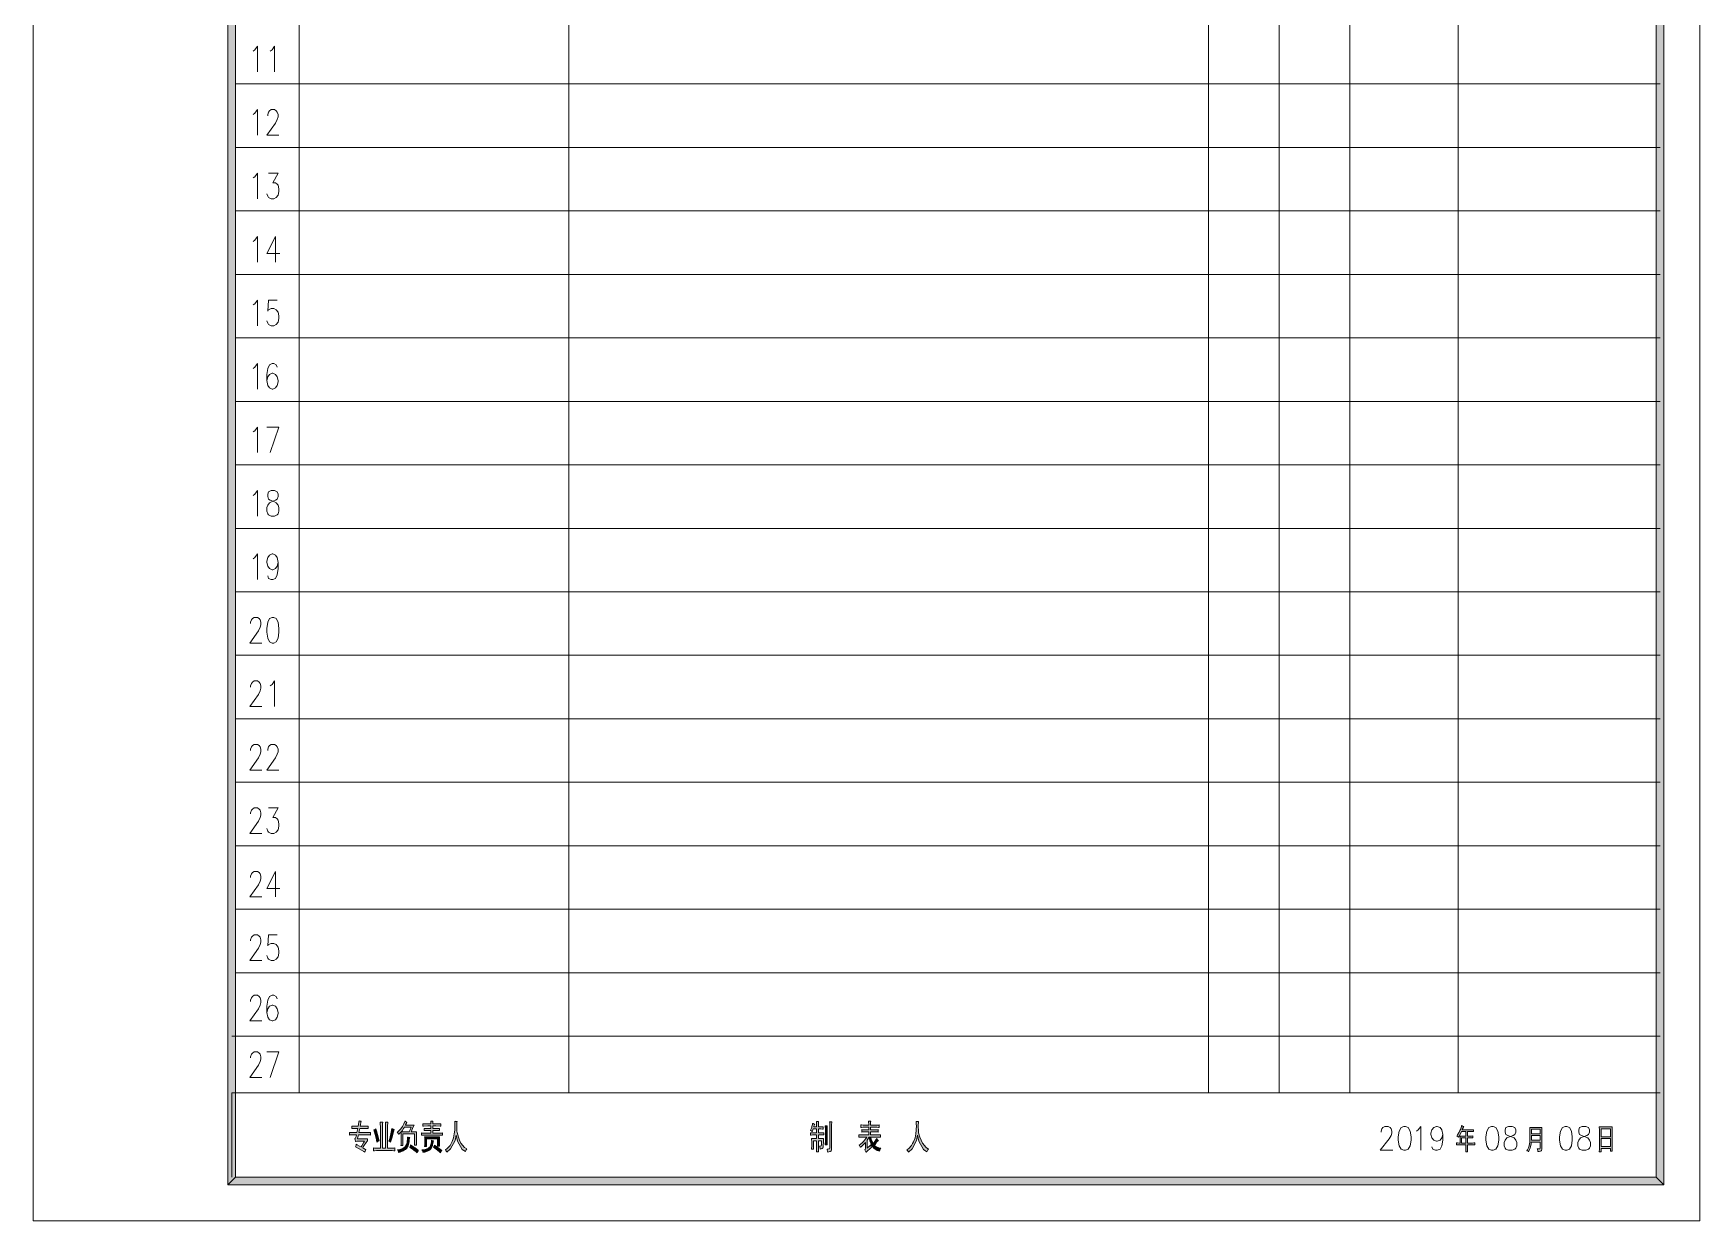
# Model space of a CAD drawing. Header units: millimetres. Extents: x 0 to 207, y 0 to 293.
# Drawn here: x 0 to 206.9, y 0 to 147.4 of the extents above; entities that cross this region are included whole.
import ezdxf

# ---------------------------------------------------------------- set-up
doc = ezdxf.new("R2010")
doc.units = ezdxf.units.MM

msp = doc.modelspace()

# ---------------------------------------------------------------- hatches: boundary and pattern name
h = msp.add_hatch(color=0)
h.dxf.hatch_style = 2
h.paths.add_polyline_path([(24.140583, 288.208861), (25.124833, 287.224611), (25.124833, 5.418667), (24.140583, 4.434417)])
h = msp.add_hatch(color=0)
h.dxf.hatch_style = 2
h.paths.add_polyline_path([(202.483861, 4.434417), (201.499611, 5.418667), (201.499611, 287.224611), (202.483861, 288.208861)])
h = msp.add_hatch(color=0)
h.dxf.hatch_style = 2
h.paths.add_polyline_path([(41.165639, 8.505472), (41.056278, 8.590139), (40.48125, 8.92175), (40.015583, 9.168694), (40.043806, 9.271), (40.086139, 9.426222), (40.096722, 9.486194), (40.206083, 9.426222), (40.502417, 9.271), (40.689389, 9.168694), (40.781111, 9.309806), (40.992778, 9.669639), (41.109194, 9.884833), (40.269583, 9.884833), (40.177861, 9.87425), (40.043806, 9.849556), (40.005, 9.835444), (40.005, 9.884833), (39.955611, 10.040056), (39.90975, 10.149417), (39.969722, 10.19175), (40.072028, 10.438694), (40.121417, 10.646833), (39.666333, 10.646833), (39.556972, 10.646833), (39.359417, 10.639778), (39.271222, 10.632722), (39.271222, 10.964333), (39.359417, 10.95375), (39.556972, 10.946694), (39.666333, 10.946694), (40.188444, 10.946694), (40.294278, 11.444111), (39.853306, 11.444111), (39.758056, 11.444111), (39.602833, 11.437056), (39.539333, 11.426472), (39.539333, 11.743972), (39.602833, 11.736917), (39.758056, 11.726333), (39.853306, 11.726333), (40.340139, 11.726333), (40.382472, 11.927417), (40.435389, 12.259028), (40.445972, 12.389556), (40.555333, 12.364861), (40.682333, 12.340167), (40.699972, 12.340167), (40.67175, 12.216694), (40.60825, 11.909778), (40.572972, 11.726333), (41.200917, 11.726333), (41.282056, 11.726333), (41.479611, 11.736917), (41.596028, 11.743972), (41.596028, 11.426472), (41.514889, 11.437056), (41.317333, 11.444111), (41.200917, 11.444111), (40.527111, 11.444111), (40.421278, 10.946694), (41.458444, 10.946694), (41.543111, 10.946694), (41.747722, 10.95375), (41.864139, 10.964333), (41.864139, 10.632722), (41.775944, 10.639778), (41.578389, 10.646833), (41.469028, 10.646833), (40.364833, 10.646833), (40.3225, 10.491611), (40.266056, 10.258778), (40.248417, 10.181167), (41.514889, 10.181167), (41.514889, 9.898944), (41.472556, 9.884833), (41.331444, 9.719028), (41.229139, 9.567333), (41.126833, 9.419167), (40.961028, 9.154583), (40.897528, 9.038167), (41.049222, 8.9535), (41.24325, 8.854722), (41.282056, 8.837083)])
h = msp.add_hatch(color=0)
h.dxf.hatch_style = 2
h.paths.add_polyline_path([(43.384611, 12.241389), (43.374028, 12.008556), (43.363444, 11.609917), (43.363444, 11.444111), (43.363444, 9.002889), (43.747972, 9.002889), (43.747972, 11.645194), (43.747972, 11.775722), (43.733861, 12.075583), (43.723278, 12.241389), (44.012556, 12.241389), (44.001972, 12.107333), (43.991389, 11.825111), (43.991389, 11.676944), (43.991389, 9.002889), (44.442944, 9.002889), (44.538194, 9.002889), (44.763972, 9.020528), (44.898028, 9.038167), (44.898028, 8.671278), (44.763972, 8.688917), (44.541722, 8.706556), (44.457056, 8.706556), (42.689639, 8.706556), (42.6085, 8.706556), (42.375667, 8.688917), (42.223972, 8.671278), (42.223972, 9.038167), (42.375667, 9.020528), (42.601444, 9.002889), (42.675528, 9.002889), (43.105917, 9.002889), (43.105917, 11.46175), (43.105917, 11.634611), (43.088278, 12.026194), (43.070639, 12.241389)])
h = msp.add_hatch(color=0)
h.dxf.hatch_style = 2
h.paths.add_polyline_path([(42.548528, 11.412361), (42.619083, 11.154833), (42.809583, 10.399889), (42.933056, 9.898944), (42.869556, 9.884833), (42.7355, 9.817806), (42.664944, 9.768417), (42.562639, 10.248194), (42.375667, 10.996083), (42.294528, 11.260667), (42.350972, 11.295944), (42.477972, 11.370028)])
h = msp.add_hatch(color=0)
h.dxf.hatch_style = 2
h.paths.add_polyline_path([(44.792194, 11.313583), (44.718111, 11.027833), (44.506444, 10.241139), (44.372389, 9.733139), (44.315944, 9.782528), (44.192472, 9.860139), (44.128972, 9.884833), (44.252444, 10.209389), (44.439417, 10.989028), (44.502917, 11.444111), (44.566417, 11.412361), (44.711056, 11.345333)])
h = msp.add_hatch(color=0)
h.paths.add_polyline_path([(46.397333, 12.22375), (46.319722, 12.093222), (46.228, 11.916833), (46.210361, 11.878028), (47.279278, 11.878028), (47.141694, 11.553472), (46.961778, 11.130139), (46.919444, 11.027833), (47.582667, 11.027833), (47.575611, 10.914944), (47.572083, 10.505722), (47.572083, 10.216444), (47.572083, 9.923639), (47.575611, 9.510889), (47.582667, 9.387417), (47.33925, 9.387417), (47.33925, 10.76325), (45.896389, 10.76325), (45.896389, 9.3345), (45.652972, 9.3345), (45.660028, 9.468556), (45.663556, 9.891889), (45.663556, 10.181167), (45.663556, 10.473972), (45.660028, 10.879667), (45.652972, 10.996083), (45.571833, 10.914944), (45.444833, 10.773833), (45.395444, 10.713861), (45.346056, 10.798528), (45.240222, 10.929056), (45.187306, 10.978444), (45.264917, 11.027833), (45.441306, 11.190111), (45.543611, 11.303), (45.642389, 11.415889), (45.832889, 11.698111), (45.921083, 11.867444), (46.00575, 12.036778), (46.122167, 12.301361), (46.153917, 12.389556), (46.210361, 12.333111), (46.333833, 12.248444)])
h.paths.add_polyline_path([(46.083361, 11.609917), (45.984583, 11.454694), (45.779972, 11.161889), (45.674139, 11.027833), (46.665444, 11.027833), (46.739528, 11.204222), (46.863, 11.4935), (46.908861, 11.609917)])
h = msp.add_hatch(color=0)
h.dxf.hatch_style = 2
h.paths.add_polyline_path([(46.746583, 10.332861), (46.728944, 10.248194), (46.679556, 9.980083), (46.651333, 9.793111), (46.623111, 9.606139), (46.531389, 9.299222), (46.467889, 9.179278), (46.400861, 9.059333), (46.19625, 8.847667), (46.055139, 8.755944), (45.9105, 8.664222), (45.564778, 8.512528), (45.363694, 8.456083), (45.346056, 8.537222), (45.279028, 8.706556), (45.233167, 8.787694), (45.374278, 8.805333), (45.645917, 8.879417), (45.779972, 8.935861), (45.914028, 8.995833), (46.122167, 9.144), (46.199778, 9.235722), (46.273861, 9.327444), (46.379694, 9.55675), (46.407917, 9.694333), (46.436139, 9.828389), (46.467889, 10.174111), (46.467889, 10.38225), (46.541972, 10.364611), (46.679556, 10.339917)])
h = msp.add_hatch(color=0)
h.dxf.hatch_style = 2
h.paths.add_polyline_path([(49.614667, 12.340167), (49.611139, 12.241389), (49.604083, 12.075583), (49.604083, 12.008556), (50.009778, 12.008556), (50.510722, 12.019139), (50.602444, 12.026194), (50.602444, 11.743972), (50.500139, 11.751028), (49.999194, 11.761611), (49.604083, 11.761611), (49.604083, 11.444111), (49.946278, 11.444111), (50.366083, 11.454694), (50.440167, 11.46175), (50.440167, 11.179528), (50.366083, 11.186583), (49.946278, 11.197167), (49.604083, 11.197167), (49.604083, 10.879667), (50.108556, 10.879667), (50.718861, 10.886722), (50.824694, 10.897306), (50.824694, 10.615083), (50.718861, 10.622139), (50.510722, 10.632722), (50.404889, 10.632722), (48.581028, 10.632722), (48.464611, 10.632722), (48.274111, 10.622139), (48.1965, 10.615083), (48.1965, 10.897306), (48.281167, 10.886722), (48.866778, 10.879667), (49.37125, 10.879667), (49.37125, 11.197167), (49.039639, 11.197167), (48.626889, 11.186583), (48.54575, 11.179528), (48.54575, 11.46175), (48.626889, 11.454694), (49.039639, 11.444111), (49.37125, 11.444111), (49.37125, 11.761611), (48.972611, 11.761611), (48.464611, 11.751028), (48.362306, 11.743972), (48.362306, 12.026194), (48.443444, 12.019139), (48.947917, 12.008556), (49.37125, 12.008556), (49.37125, 12.075583), (49.367722, 12.241389), (49.360667, 12.340167)])
h = msp.add_hatch(color=0)
h.dxf.hatch_style = 2
h.paths.add_polyline_path([(50.440167, 10.431639), (50.436639, 10.332861), (50.429583, 10.075333), (50.429583, 9.916583), (50.429583, 9.757833), (50.436639, 9.436806), (50.440167, 9.271), (50.207333, 9.271), (50.207333, 10.167056), (48.813861, 10.167056), (48.813861, 9.203972), (48.591611, 9.203972), (48.598667, 9.426222), (48.605722, 9.775472), (48.605722, 9.898944), (48.605722, 10.033), (48.598667, 10.297583), (48.591611, 10.431639)])
h = msp.add_hatch(color=0)
h.dxf.hatch_style = 2
h.paths.add_polyline_path([(51.163361, 8.805333), (51.389139, 8.960556), (51.741917, 9.352139), (51.872444, 9.584972), (51.999444, 9.817806), (52.175833, 10.294056), (52.225222, 10.541), (52.274611, 10.784417), (52.331056, 11.2395), (52.334583, 11.454694), (52.341639, 11.666361), (52.334583, 12.107333), (52.324, 12.340167), (52.3875, 12.333111), (52.532139, 12.315472), (52.613278, 12.308417), (52.595639, 12.174361), (52.581528, 11.902722), (52.581528, 11.761611), (52.581528, 11.6205), (52.592111, 11.295944), (52.602694, 11.1125), (52.613278, 10.929056), (52.779083, 10.378722), (52.934306, 10.008306), (53.089528, 9.637889), (53.537556, 9.087556), (53.833889, 8.904111), (53.766861, 8.805333), (53.671611, 8.639528), (53.650444, 8.5725), (53.241222, 8.854722), (52.662667, 9.87425), (52.486278, 10.615083), (52.369861, 9.958917), (51.805417, 8.911167), (51.360917, 8.523111), (51.325639, 8.590139), (51.226861, 8.73125)])
h = msp.add_hatch(color=0)
h.dxf.hatch_style = 2
h.paths.add_polyline_path([(97.024472, 11.966222), (96.989194, 11.885083), (96.93275, 11.726333), (96.908056, 11.65225), (97.246722, 11.65225), (97.246722, 11.860389), (97.239667, 12.184944), (97.236139, 12.301361), (97.500722, 12.301361), (97.497194, 12.192), (97.490139, 11.867444), (97.490139, 11.65225), (97.663, 11.65225), (97.779417, 11.65225), (97.991083, 11.659306), (98.082806, 11.669889), (98.082806, 11.370028), (98.001667, 11.377083), (97.797056, 11.387667), (97.677111, 11.387667), (97.490139, 11.387667), (97.490139, 10.904361), (97.779417, 10.904361), (97.867611, 10.904361), (98.054583, 10.914944), (98.153361, 10.922), (98.153361, 10.639778), (97.490139, 10.639778), (97.490139, 10.19175), (98.118083, 10.19175), (98.111028, 10.092972), (98.103972, 9.817806), (98.100444, 9.641417), (98.096917, 9.468556), (98.093389, 9.232194), (98.089861, 9.168694), (98.086333, 9.108722), (98.036944, 9.017), (97.991083, 8.988778), (97.941694, 8.957028), (97.811167, 8.904111), (97.722972, 8.879417), (97.712389, 8.971139), (97.670056, 9.161639), (97.641833, 9.260417), (97.715917, 9.260417), (97.811167, 9.274528), (97.828806, 9.285111), (97.842917, 9.299222), (97.860556, 9.426222), (97.860556, 9.542639), (97.860556, 9.923639), (97.490139, 9.923639), (97.490139, 9.013472), (97.490139, 8.872361), (97.497194, 8.628944), (97.500722, 8.530167), (97.236139, 8.530167), (97.239667, 8.688917), (97.246722, 8.928806), (97.246722, 9.013472), (97.246722, 9.923639), (96.886889, 9.923639), (96.886889, 8.879417), (96.639944, 8.879417), (96.647, 8.988778), (96.654056, 9.211028), (96.654056, 9.327444), (96.654056, 9.694333), (96.654056, 9.849556), (96.647, 10.100028), (96.639944, 10.19175), (97.246722, 10.19175), (97.246722, 10.639778), (96.872778, 10.639778), (96.770472, 10.639778), (96.590556, 10.632722), (96.512944, 10.622139), (96.512944, 10.922), (96.590556, 10.914944), (96.770472, 10.904361), (96.872778, 10.904361), (97.246722, 10.904361), (97.246722, 11.387667), (96.841028, 11.387667), (96.809278, 11.285361), (96.752833, 11.119556), (96.724611, 11.056056), (96.671694, 11.105444), (96.565861, 11.186583), (96.512944, 11.221861), (96.555278, 11.303), (96.625833, 11.4935), (96.654056, 11.602861), (96.682278, 11.708694), (96.735194, 11.952111), (96.756361, 12.082639), (96.816333, 12.050889), (96.950389, 11.990917)])
h = msp.add_hatch(color=0)
h.dxf.hatch_style = 2
h.paths.add_polyline_path([(98.58375, 11.768667), (98.576694, 11.65225), (98.569639, 11.444111), (98.569639, 11.352389), (98.569639, 9.976556), (98.569639, 9.860139), (98.576694, 9.577917), (98.58375, 9.412111), (98.326222, 9.412111), (98.340333, 9.553222), (98.350917, 9.835444), (98.350917, 9.976556), (98.350917, 11.352389), (98.350917, 11.437056), (98.340333, 11.645194), (98.326222, 11.768667)])
h = msp.add_hatch(color=0)
h.dxf.hatch_style = 2
h.paths.add_polyline_path([(99.141139, 12.266083), (99.134083, 12.184944), (99.130556, 11.941528), (99.130556, 11.786306), (99.130556, 8.911167), (99.130556, 8.79475), (99.067056, 8.650111), (99.007083, 8.621889), (98.947111, 8.593667), (98.767194, 8.537222), (98.650778, 8.512528), (98.636667, 8.621889), (98.587278, 8.812389), (98.559056, 8.897056), (98.657833, 8.897056), (98.791889, 8.904111), (98.827167, 8.911167), (98.862444, 8.92175), (98.897722, 9.027583), (98.897722, 9.129889), (98.897722, 11.786306), (98.897722, 11.927417), (98.890667, 12.167306), (98.883611, 12.266083)])
h = msp.add_hatch(color=0)
h.dxf.hatch_style = 2
h.paths.add_polyline_path([(103.730778, 11.867444), (103.730778, 11.976806), (103.72725, 12.216694), (103.720194, 12.35075), (103.988306, 12.35075), (103.974194, 12.248444), (103.963611, 12.008556), (103.963611, 11.867444), (104.672694, 11.867444), (104.753833, 11.867444), (104.930222, 11.878028), (105.021944, 11.885083), (105.021944, 11.567583), (104.930222, 11.585222), (104.760889, 11.602861), (104.683278, 11.602861), (103.963611, 11.602861), (103.963611, 11.285361), (104.535111, 11.285361), (104.626833, 11.285361), (104.80675, 11.295944), (104.894944, 11.303), (104.894944, 11.003139), (104.813806, 11.013722), (104.633889, 11.020778), (104.535111, 11.020778), (103.963611, 11.020778), (103.963611, 10.657417), (104.789111, 10.657417), (104.894944, 10.657417), (105.0925, 10.664472), (105.184222, 10.671528), (105.184222, 10.357556), (105.096028, 10.375194), (104.905528, 10.389306), (104.799694, 10.389306), (103.79075, 10.389306), (103.748417, 10.315222), (103.621417, 10.107083), (103.533222, 9.976556), (103.533222, 9.013472), (103.639056, 9.094611), (103.871889, 9.30275), (103.998889, 9.426222), (104.009472, 9.327444), (104.051806, 9.154583), (104.080028, 9.076972), (103.970667, 9.002889), (103.769583, 8.847667), (103.677861, 8.763), (103.589667, 8.678333), (103.452083, 8.537222), (103.406222, 8.480778), (103.360361, 8.565444), (103.279222, 8.713611), (103.243944, 8.780639), (103.28275, 8.819444), (103.318028, 9.013472), (103.3145, 9.161639), (103.3145, 9.694333), (103.243944, 9.609667), (103.099306, 9.457972), (103.021694, 9.387417), (102.947611, 9.316861), (102.788861, 9.179278), (102.707722, 9.11225), (102.672444, 9.186333), (102.587778, 9.327444), (102.534861, 9.394472), (102.672444, 9.475611), (102.951139, 9.701389), (103.085194, 9.8425), (103.222778, 9.983611), (103.430917, 10.258778), (103.497944, 10.389306), (102.954667, 10.389306), (102.841778, 10.389306), (102.626583, 10.375194), (102.524278, 10.357556), (102.524278, 10.671528), (102.591306, 10.664472), (102.824139, 10.657417), (102.986417, 10.657417), (103.730778, 10.657417), (103.730778, 11.020778), (103.208667, 11.020778), (103.109889, 11.020778), (102.947611, 11.013722), (102.884111, 11.003139), (102.884111, 11.303), (102.975833, 11.295944), (103.138111, 11.285361), (103.208667, 11.285361), (103.730778, 11.285361), (103.730778, 11.602861), (103.152222, 11.602861), (103.039333, 11.602861), (102.83825, 11.585222), (102.743, 11.567583), (102.743, 11.902722), (102.831194, 11.885083), (103.064028, 11.867444), (103.208667, 11.867444)])
h = msp.add_hatch(color=0)
h.dxf.hatch_style = 2
h.paths.add_polyline_path([(108.475639, 8.79475), (108.701417, 8.9535), (109.054194, 9.345083), (109.181194, 9.577917), (109.311722, 9.81075), (109.488111, 10.287), (109.5375, 10.530417), (109.586889, 10.777361), (109.643333, 11.232444), (109.646861, 11.444111), (109.653917, 11.655778), (109.646861, 12.100278), (109.636278, 12.333111), (109.699778, 12.326056), (109.844417, 12.308417), (109.925556, 12.301361), (109.907917, 12.167306), (109.890278, 11.892139), (109.890278, 11.751028), (109.890278, 11.609917), (109.904389, 11.285361), (109.914972, 11.105444), (109.925556, 10.922), (110.091361, 10.368139), (110.246583, 10.00125), (110.401806, 9.630833), (110.849833, 9.076972), (111.146167, 8.897056), (111.079139, 8.79475), (110.983889, 8.628944), (110.962722, 8.565444), (110.5535, 8.847667), (109.974944, 9.867194), (109.798556, 10.6045), (109.682139, 9.951861), (109.117694, 8.904111), (108.673194, 8.512528), (108.637917, 8.579556), (108.539139, 8.720667)])
h = msp.add_hatch(color=0)
h.paths.add_polyline_path([(176.75225, 10.502194), (176.861611, 10.646833), (177.059167, 10.999611), (177.150889, 11.20775), (177.242611, 11.415889), (177.344917, 11.712222), (177.3555, 11.803944), (177.426056, 11.761611), (177.563639, 11.698111), (177.627139, 11.676944), (177.581278, 11.616972), (177.486028, 11.415889), (177.433111, 11.278306), (178.410306, 11.278306), (178.516139, 11.278306), (178.734861, 11.285361), (178.84775, 11.292417), (178.84775, 11.056056), (178.745444, 11.063111), (178.526722, 11.070167), (178.410306, 11.070167), (178.089278, 11.070167), (178.089278, 10.502194), (178.27625, 10.502194), (178.597278, 10.50925), (178.738389, 10.516306), (178.738389, 10.279944), (178.59375, 10.287), (178.269194, 10.294056), (178.089278, 10.294056), (178.089278, 9.644944), (178.583167, 9.644944), (178.692528, 9.644944), (178.890083, 9.652), (178.981806, 9.659056), (178.981806, 9.422694), (178.893611, 9.42975), (178.696056, 9.436806), (178.583167, 9.436806), (178.089278, 9.436806), (178.089278, 9.119306), (178.089278, 8.960556), (178.096333, 8.66775), (178.099861, 8.537222), (177.888194, 8.537222), (177.891722, 8.66775), (177.89525, 8.946444), (177.89525, 9.091083), (177.89525, 9.436806), (177.239083, 9.436806), (177.1015, 9.436806), (176.8475, 9.42975), (176.724028, 9.422694), (176.724028, 9.659056), (176.840444, 9.652), (177.06975, 9.644944), (177.179111, 9.644944), (177.179111, 9.913056), (177.175583, 10.343444), (177.172056, 10.502194), (177.89525, 10.502194), (177.89525, 11.070167), (177.344917, 11.070167), (177.242611, 10.847917), (177.059167, 10.488083), (176.978028, 10.3505), (176.925111, 10.414), (176.812222, 10.488083)])
h.paths.add_polyline_path([(177.89525, 9.644944), (177.89525, 10.294056), (177.362556, 10.294056), (177.362556, 9.644944)])
h = msp.add_hatch(color=0)
h.paths.add_polyline_path([(187.332056, 11.553472), (187.321472, 11.387667), (187.310889, 11.091333), (187.310889, 10.960806), (187.310889, 8.995833), (187.310889, 8.861778), (187.2615, 8.703028), (187.215639, 8.674806), (187.16625, 8.646583), (186.97575, 8.607778), (186.838167, 8.593667), (186.827583, 8.674806), (186.78525, 8.833556), (186.749972, 8.911167), (186.855806, 8.904111), (187.003972, 8.904111), (187.046306, 8.911167), (187.085111, 8.918222), (187.127444, 9.013472), (187.127444, 9.105194), (187.127444, 9.768417), (186.012667, 9.768417), (185.987972, 9.539111), (185.910361, 9.161639), (185.857444, 9.006417), (185.804528, 8.854722), (185.698694, 8.636), (185.645778, 8.565444), (185.606972, 8.614833), (185.508194, 8.681861), (185.45175, 8.703028), (185.529361, 8.801806), (185.652833, 9.031111), (185.698694, 9.168694), (185.744556, 9.30275), (185.804528, 9.567333), (185.815111, 9.701389), (185.825694, 9.831917), (185.839806, 10.121194), (185.839806, 10.279944), (185.839806, 10.89025), (185.839806, 11.041944), (185.83275, 11.373556), (185.829222, 11.553472)])
h.paths.add_polyline_path([(187.127444, 10.766778), (187.127444, 11.345333), (186.02325, 11.345333), (186.02325, 10.766778)])
h.paths.add_polyline_path([(187.127444, 9.990667), (187.127444, 10.558639), (186.02325, 10.558639), (186.02325, 9.990667)])
h = msp.add_hatch(color=0)
h.paths.add_polyline_path([(196.05625, 11.65225), (196.052722, 11.313583), (196.049194, 10.558639), (196.049194, 10.142361), (196.049194, 9.726083), (196.052722, 8.974667), (196.05625, 8.636), (195.834, 8.636), (195.834, 8.981722), (194.673361, 8.981722), (194.673361, 8.565444), (194.458167, 8.565444), (194.465222, 8.882944), (194.46875, 9.630833), (194.46875, 10.061222), (194.46875, 10.488083), (194.465222, 11.285361), (194.458167, 11.65225)])
h.paths.add_polyline_path([(195.834, 9.214556), (195.834, 10.198806), (194.673361, 10.198806), (194.673361, 9.214556)])
h.paths.add_polyline_path([(195.834, 10.431639), (195.834, 11.401778), (194.673361, 11.401778), (194.673361, 10.431639)])
h = msp.add_hatch(color=0)
h.dxf.hatch_style = 2
h.paths.add_polyline_path([(46.848889, 9.401528), (46.961778, 9.327444), (47.187556, 9.179278), (47.303972, 9.105194), (47.420389, 9.027583), (47.670861, 8.854722), (47.801389, 8.755944), (47.769639, 8.688917), (47.702611, 8.530167), (47.674389, 8.438444), (47.547389, 8.537222), (47.3075, 8.720667), (47.191083, 8.805333), (47.078194, 8.886472), (46.855944, 9.038167), (46.746583, 9.105194), (46.792444, 9.203972), (46.845361, 9.352139)])
h = msp.add_hatch(color=0)
h.dxf.hatch_style = 2
h.paths.add_polyline_path([(48.245889, 8.805333), (48.408167, 8.812389), (48.67275, 8.851194), (48.775056, 8.879417), (48.873833, 8.907639), (49.057278, 9.006417), (49.138417, 9.076972), (49.219556, 9.147528), (49.332444, 9.3345), (49.360667, 9.450917), (49.388889, 9.567333), (49.424167, 9.835444), (49.431222, 9.983611), (49.470028, 9.965972), (49.5935, 9.923639), (49.674639, 9.898944), (49.649944, 9.800167), (49.604083, 9.577917), (49.582917, 9.450917), (49.558222, 9.327444), (49.487667, 9.119306), (49.441806, 9.038167), (49.395944, 8.9535), (49.219556, 8.791222), (49.092556, 8.713611), (48.965556, 8.636), (48.605722, 8.523111), (48.372889, 8.487833), (48.348194, 8.579556), (48.284694, 8.738306)])
h = msp.add_hatch(color=0)
h.dxf.hatch_style = 2
h.paths.add_polyline_path([(49.812222, 9.369778), (49.935694, 9.278056), (50.38725, 8.9535), (50.718861, 8.720667), (50.680056, 8.653639), (50.602444, 8.512528), (50.570694, 8.438444), (50.447222, 8.547806), (50.00625, 8.886472), (49.685222, 9.119306), (49.713444, 9.168694), (49.780472, 9.295694)])
h = msp.add_hatch(color=0)
h.dxf.hatch_style = 2
h.paths.add_polyline_path([(104.009472, 10.308167), (104.051806, 10.131778), (104.189389, 9.775472), (104.288167, 9.592028), (104.404583, 9.726083), (104.61625, 10.040056), (104.707972, 10.2235), (104.760889, 10.149417), (104.880833, 10.008306), (104.951389, 9.941278), (104.898472, 9.916583), (104.782056, 9.814278), (104.718556, 9.733139), (104.655056, 9.655528), (104.517472, 9.475611), (104.439861, 9.376833), (104.499833, 9.295694), (104.672694, 9.165167), (104.789111, 9.119306), (104.905528, 9.073444), (105.120722, 9.020528), (105.2195, 9.013472), (105.166583, 8.92175), (105.103083, 8.720667), (105.0925, 8.614833), (104.796167, 8.713611), (104.36225, 9.020528), (104.224667, 9.228667), (104.090611, 9.436806), (103.889528, 9.916583), (103.826028, 10.19175)])
h = msp.add_hatch(color=0)
h.dxf.hatch_style = 2
h.paths.add_polyline_path([(24.140583, 4.434417), (25.124833, 5.418667), (201.499611, 5.418667), (202.483861, 4.434417)])

# ---------------------------------------------------------------- linework, layer by layer
at = {"color": 0, "lineweight": 0}
for points in [[(0, 0), (206.918278, 0), (206.918278, 292.643278), (0, 292.643278)], [(24.140583, 288.208861), (25.124833, 287.224611), (25.124833, 5.418667), (24.140583, 4.434417)], [(202.483861, 4.434417), (201.499611, 5.418667), (201.499611, 287.224611), (202.483861, 288.208861)], [(29.534556, 90.674472), (29.217056, 90.522778), (29.111222, 90.219389), (29.111222, 89.916), (29.217056, 89.612611), (29.428722, 89.460917), (29.852056, 89.309222), (30.169556, 89.157528), (30.38475, 88.854139), (30.490583, 88.55075), (30.490583, 88.095667), (30.38475, 87.792278), (30.278917, 87.640583), (29.957889, 87.488889), (29.534556, 87.488889), (29.217056, 87.640583), (29.111222, 87.792278), (29.005389, 88.095667), (29.005389, 88.55075), (29.111222, 88.854139), (29.322889, 89.157528), (29.640389, 89.309222), (30.063722, 89.460917), (30.278917, 89.612611), (30.38475, 89.916), (30.38475, 90.219389), (30.278917, 90.522778), (29.957889, 90.674472)], [(29.640389, 74.908833), (29.322889, 74.757139), (29.111222, 74.302056), (29.005389, 73.543583), (29.005389, 73.0885), (29.111222, 72.330028), (29.322889, 71.874944), (29.640389, 71.72325), (29.852056, 71.72325), (30.169556, 71.874944), (30.38475, 72.330028), (30.490583, 73.0885), (30.490583, 73.543583), (30.38475, 74.302056), (30.169556, 74.757139), (29.852056, 74.908833)], [(41.165639, 8.505472), (41.056278, 8.590139), (40.48125, 8.92175), (40.015583, 9.168694), (40.043806, 9.271), (40.086139, 9.426222), (40.096722, 9.486194), (40.206083, 9.426222), (40.502417, 9.271), (40.689389, 9.168694), (40.781111, 9.309806), (40.992778, 9.669639), (41.109194, 9.884833), (40.269583, 9.884833), (40.177861, 9.87425), (40.043806, 9.849556), (40.005, 9.835444), (40.005, 9.884833), (39.955611, 10.040056), (39.90975, 10.149417), (39.969722, 10.19175), (40.072028, 10.438694), (40.121417, 10.646833), (39.666333, 10.646833), (39.556972, 10.646833), (39.359417, 10.639778), (39.271222, 10.632722), (39.271222, 10.964333), (39.359417, 10.95375), (39.556972, 10.946694), (39.666333, 10.946694), (40.188444, 10.946694), (40.294278, 11.444111), (39.853306, 11.444111), (39.758056, 11.444111), (39.602833, 11.437056), (39.539333, 11.426472), (39.539333, 11.743972), (39.602833, 11.736917), (39.758056, 11.726333), (39.853306, 11.726333), (40.340139, 11.726333), (40.382472, 11.927417), (40.435389, 12.259028), (40.445972, 12.389556), (40.555333, 12.364861), (40.682333, 12.340167), (40.699972, 12.340167), (40.67175, 12.216694), (40.60825, 11.909778), (40.572972, 11.726333), (41.200917, 11.726333), (41.282056, 11.726333), (41.479611, 11.736917), (41.596028, 11.743972), (41.596028, 11.426472), (41.514889, 11.437056), (41.317333, 11.444111), (41.200917, 11.444111), (40.527111, 11.444111), (40.421278, 10.946694), (41.458444, 10.946694), (41.543111, 10.946694), (41.747722, 10.95375), (41.864139, 10.964333), (41.864139, 10.632722), (41.775944, 10.639778), (41.578389, 10.646833), (41.469028, 10.646833), (40.364833, 10.646833), (40.3225, 10.491611), (40.266056, 10.258778), (40.248417, 10.181167), (41.514889, 10.181167), (41.514889, 9.898944), (41.472556, 9.884833), (41.331444, 9.719028), (41.229139, 9.567333), (41.126833, 9.419167), (40.961028, 9.154583), (40.897528, 9.038167), (41.049222, 8.9535), (41.24325, 8.854722), (41.282056, 8.837083)], [(43.384611, 12.241389), (43.374028, 12.008556), (43.363444, 11.609917), (43.363444, 11.444111), (43.363444, 9.002889), (43.747972, 9.002889), (43.747972, 11.645194), (43.747972, 11.775722), (43.733861, 12.075583), (43.723278, 12.241389), (44.012556, 12.241389), (44.001972, 12.107333), (43.991389, 11.825111), (43.991389, 11.676944), (43.991389, 9.002889), (44.442944, 9.002889), (44.538194, 9.002889), (44.763972, 9.020528), (44.898028, 9.038167), (44.898028, 8.671278), (44.763972, 8.688917), (44.541722, 8.706556), (44.457056, 8.706556), (42.689639, 8.706556), (42.6085, 8.706556), (42.375667, 8.688917), (42.223972, 8.671278), (42.223972, 9.038167), (42.375667, 9.020528), (42.601444, 9.002889), (42.675528, 9.002889), (43.105917, 9.002889), (43.105917, 11.46175), (43.105917, 11.634611), (43.088278, 12.026194), (43.070639, 12.241389)], [(42.548528, 11.412361), (42.619083, 11.154833), (42.809583, 10.399889), (42.933056, 9.898944), (42.869556, 9.884833), (42.7355, 9.817806), (42.664944, 9.768417), (42.562639, 10.248194), (42.375667, 10.996083), (42.294528, 11.260667), (42.350972, 11.295944), (42.477972, 11.370028)], [(44.792194, 11.313583), (44.718111, 11.027833), (44.506444, 10.241139), (44.372389, 9.733139), (44.315944, 9.782528), (44.192472, 9.860139), (44.128972, 9.884833), (44.252444, 10.209389), (44.439417, 10.989028), (44.502917, 11.444111), (44.566417, 11.412361), (44.711056, 11.345333)], [(46.397333, 12.22375), (46.319722, 12.093222), (46.228, 11.916833), (46.210361, 11.878028), (47.279278, 11.878028), (47.141694, 11.553472), (46.961778, 11.130139), (46.919444, 11.027833), (47.582667, 11.027833), (47.575611, 10.914944), (47.572083, 10.505722), (47.572083, 10.216444), (47.572083, 9.923639), (47.575611, 9.510889), (47.582667, 9.387417), (47.33925, 9.387417), (47.33925, 10.76325), (45.896389, 10.76325), (45.896389, 9.3345), (45.652972, 9.3345), (45.660028, 9.468556), (45.663556, 9.891889), (45.663556, 10.181167), (45.663556, 10.473972), (45.660028, 10.879667), (45.652972, 10.996083), (45.571833, 10.914944), (45.444833, 10.773833), (45.395444, 10.713861), (45.346056, 10.798528), (45.240222, 10.929056), (45.187306, 10.978444), (45.264917, 11.027833), (45.441306, 11.190111), (45.543611, 11.303), (45.642389, 11.415889), (45.832889, 11.698111), (45.921083, 11.867444), (46.00575, 12.036778), (46.122167, 12.301361), (46.153917, 12.389556), (46.210361, 12.333111), (46.333833, 12.248444)], [(46.746583, 10.332861), (46.728944, 10.248194), (46.679556, 9.980083), (46.651333, 9.793111), (46.623111, 9.606139), (46.531389, 9.299222), (46.467889, 9.179278), (46.400861, 9.059333), (46.19625, 8.847667), (46.055139, 8.755944), (45.9105, 8.664222), (45.564778, 8.512528), (45.363694, 8.456083), (45.346056, 8.537222), (45.279028, 8.706556), (45.233167, 8.787694), (45.374278, 8.805333), (45.645917, 8.879417), (45.779972, 8.935861), (45.914028, 8.995833), (46.122167, 9.144), (46.199778, 9.235722), (46.273861, 9.327444), (46.379694, 9.55675), (46.407917, 9.694333), (46.436139, 9.828389), (46.467889, 10.174111), (46.467889, 10.38225), (46.541972, 10.364611), (46.679556, 10.339917)], [(46.083361, 11.609917), (45.984583, 11.454694), (45.779972, 11.161889), (45.674139, 11.027833), (46.665444, 11.027833), (46.739528, 11.204222), (46.863, 11.4935), (46.908861, 11.609917)], [(49.614667, 12.340167), (49.611139, 12.241389), (49.604083, 12.075583), (49.604083, 12.008556), (50.009778, 12.008556), (50.510722, 12.019139), (50.602444, 12.026194), (50.602444, 11.743972), (50.500139, 11.751028), (49.999194, 11.761611), (49.604083, 11.761611), (49.604083, 11.444111), (49.946278, 11.444111), (50.366083, 11.454694), (50.440167, 11.46175), (50.440167, 11.179528), (50.366083, 11.186583), (49.946278, 11.197167), (49.604083, 11.197167), (49.604083, 10.879667), (50.108556, 10.879667), (50.718861, 10.886722), (50.824694, 10.897306), (50.824694, 10.615083), (50.718861, 10.622139), (50.510722, 10.632722), (50.404889, 10.632722), (48.581028, 10.632722), (48.464611, 10.632722), (48.274111, 10.622139), (48.1965, 10.615083), (48.1965, 10.897306), (48.281167, 10.886722), (48.866778, 10.879667), (49.37125, 10.879667), (49.37125, 11.197167), (49.039639, 11.197167), (48.626889, 11.186583), (48.54575, 11.179528), (48.54575, 11.46175), (48.626889, 11.454694), (49.039639, 11.444111), (49.37125, 11.444111), (49.37125, 11.761611), (48.972611, 11.761611), (48.464611, 11.751028), (48.362306, 11.743972), (48.362306, 12.026194), (48.443444, 12.019139), (48.947917, 12.008556), (49.37125, 12.008556), (49.37125, 12.075583), (49.367722, 12.241389), (49.360667, 12.340167)], [(50.440167, 10.431639), (50.436639, 10.332861), (50.429583, 10.075333), (50.429583, 9.916583), (50.429583, 9.757833), (50.436639, 9.436806), (50.440167, 9.271), (50.207333, 9.271), (50.207333, 10.167056), (48.813861, 10.167056), (48.813861, 9.203972), (48.591611, 9.203972), (48.598667, 9.426222), (48.605722, 9.775472), (48.605722, 9.898944), (48.605722, 10.033), (48.598667, 10.297583), (48.591611, 10.431639)], [(51.163361, 8.805333), (51.389139, 8.960556), (51.741917, 9.352139), (51.872444, 9.584972), (51.999444, 9.817806), (52.175833, 10.294056), (52.225222, 10.541), (52.274611, 10.784417), (52.331056, 11.2395), (52.334583, 11.454694), (52.341639, 11.666361), (52.334583, 12.107333), (52.324, 12.340167), (52.3875, 12.333111), (52.532139, 12.315472), (52.613278, 12.308417), (52.595639, 12.174361), (52.581528, 11.902722), (52.581528, 11.761611), (52.581528, 11.6205), (52.592111, 11.295944), (52.602694, 11.1125), (52.613278, 10.929056), (52.779083, 10.378722), (52.934306, 10.008306), (53.089528, 9.637889), (53.537556, 9.087556), (53.833889, 8.904111), (53.766861, 8.805333), (53.671611, 8.639528), (53.650444, 8.5725), (53.241222, 8.854722), (52.662667, 9.87425), (52.486278, 10.615083), (52.369861, 9.958917), (51.805417, 8.911167), (51.360917, 8.523111), (51.325639, 8.590139), (51.226861, 8.73125)], [(97.024472, 11.966222), (96.989194, 11.885083), (96.93275, 11.726333), (96.908056, 11.65225), (97.246722, 11.65225), (97.246722, 11.860389), (97.239667, 12.184944), (97.236139, 12.301361), (97.500722, 12.301361), (97.497194, 12.192), (97.490139, 11.867444), (97.490139, 11.65225), (97.663, 11.65225), (97.779417, 11.65225), (97.991083, 11.659306), (98.082806, 11.669889), (98.082806, 11.370028), (98.001667, 11.377083), (97.797056, 11.387667), (97.677111, 11.387667), (97.490139, 11.387667), (97.490139, 10.904361), (97.779417, 10.904361), (97.867611, 10.904361), (98.054583, 10.914944), (98.153361, 10.922), (98.153361, 10.639778), (97.490139, 10.639778), (97.490139, 10.19175), (98.118083, 10.19175), (98.111028, 10.092972), (98.103972, 9.817806), (98.100444, 9.641417), (98.096917, 9.468556), (98.093389, 9.232194), (98.089861, 9.168694), (98.086333, 9.108722), (98.036944, 9.017), (97.991083, 8.988778), (97.941694, 8.957028), (97.811167, 8.904111), (97.722972, 8.879417), (97.712389, 8.971139), (97.670056, 9.161639), (97.641833, 9.260417), (97.715917, 9.260417), (97.811167, 9.274528), (97.828806, 9.285111), (97.842917, 9.299222), (97.860556, 9.426222), (97.860556, 9.542639), (97.860556, 9.923639), (97.490139, 9.923639), (97.490139, 9.013472), (97.490139, 8.872361), (97.497194, 8.628944), (97.500722, 8.530167), (97.236139, 8.530167), (97.239667, 8.688917), (97.246722, 8.928806), (97.246722, 9.013472), (97.246722, 9.923639), (96.886889, 9.923639), (96.886889, 8.879417), (96.639944, 8.879417), (96.647, 8.988778), (96.654056, 9.211028), (96.654056, 9.327444), (96.654056, 9.694333), (96.654056, 9.849556), (96.647, 10.100028), (96.639944, 10.19175), (97.246722, 10.19175), (97.246722, 10.639778), (96.872778, 10.639778), (96.770472, 10.639778), (96.590556, 10.632722), (96.512944, 10.622139), (96.512944, 10.922), (96.590556, 10.914944), (96.770472, 10.904361), (96.872778, 10.904361), (97.246722, 10.904361), (97.246722, 11.387667), (96.841028, 11.387667), (96.809278, 11.285361), (96.752833, 11.119556), (96.724611, 11.056056), (96.671694, 11.105444), (96.565861, 11.186583), (96.512944, 11.221861), (96.555278, 11.303), (96.625833, 11.4935), (96.654056, 11.602861), (96.682278, 11.708694), (96.735194, 11.952111), (96.756361, 12.082639), (96.816333, 12.050889), (96.950389, 11.990917)], [(98.58375, 11.768667), (98.576694, 11.65225), (98.569639, 11.444111), (98.569639, 11.352389), (98.569639, 9.976556), (98.569639, 9.860139), (98.576694, 9.577917), (98.58375, 9.412111), (98.326222, 9.412111), (98.340333, 9.553222), (98.350917, 9.835444), (98.350917, 9.976556), (98.350917, 11.352389), (98.350917, 11.437056), (98.340333, 11.645194), (98.326222, 11.768667)], [(99.141139, 12.266083), (99.134083, 12.184944), (99.130556, 11.941528), (99.130556, 11.786306), (99.130556, 8.911167), (99.130556, 8.79475), (99.067056, 8.650111), (99.007083, 8.621889), (98.947111, 8.593667), (98.767194, 8.537222), (98.650778, 8.512528), (98.636667, 8.621889), (98.587278, 8.812389), (98.559056, 8.897056), (98.657833, 8.897056), (98.791889, 8.904111), (98.827167, 8.911167), (98.862444, 8.92175), (98.897722, 9.027583), (98.897722, 9.129889), (98.897722, 11.786306), (98.897722, 11.927417), (98.890667, 12.167306), (98.883611, 12.266083)], [(103.730778, 11.867444), (103.730778, 11.976806), (103.72725, 12.216694), (103.720194, 12.35075), (103.988306, 12.35075), (103.974194, 12.248444), (103.963611, 12.008556), (103.963611, 11.867444), (104.672694, 11.867444), (104.753833, 11.867444), (104.930222, 11.878028), (105.021944, 11.885083), (105.021944, 11.567583), (104.930222, 11.585222), (104.760889, 11.602861), (104.683278, 11.602861), (103.963611, 11.602861), (103.963611, 11.285361), (104.535111, 11.285361), (104.626833, 11.285361), (104.80675, 11.295944), (104.894944, 11.303), (104.894944, 11.003139), (104.813806, 11.013722), (104.633889, 11.020778), (104.535111, 11.020778), (103.963611, 11.020778), (103.963611, 10.657417), (104.789111, 10.657417), (104.894944, 10.657417), (105.0925, 10.664472), (105.184222, 10.671528), (105.184222, 10.357556), (105.096028, 10.375194), (104.905528, 10.389306), (104.799694, 10.389306), (103.79075, 10.389306), (103.748417, 10.315222), (103.621417, 10.107083), (103.533222, 9.976556), (103.533222, 9.013472), (103.639056, 9.094611), (103.871889, 9.30275), (103.998889, 9.426222), (104.009472, 9.327444), (104.051806, 9.154583), (104.080028, 9.076972), (103.970667, 9.002889), (103.769583, 8.847667), (103.677861, 8.763), (103.589667, 8.678333), (103.452083, 8.537222), (103.406222, 8.480778), (103.360361, 8.565444), (103.279222, 8.713611), (103.243944, 8.780639), (103.28275, 8.819444), (103.318028, 9.013472), (103.3145, 9.161639), (103.3145, 9.694333), (103.243944, 9.609667), (103.099306, 9.457972), (103.021694, 9.387417), (102.947611, 9.316861), (102.788861, 9.179278), (102.707722, 9.11225), (102.672444, 9.186333), (102.587778, 9.327444), (102.534861, 9.394472), (102.672444, 9.475611), (102.951139, 9.701389), (103.085194, 9.8425), (103.222778, 9.983611), (103.430917, 10.258778), (103.497944, 10.389306), (102.954667, 10.389306), (102.841778, 10.389306), (102.626583, 10.375194), (102.524278, 10.357556), (102.524278, 10.671528), (102.591306, 10.664472), (102.824139, 10.657417), (102.986417, 10.657417), (103.730778, 10.657417), (103.730778, 11.020778), (103.208667, 11.020778), (103.109889, 11.020778), (102.947611, 11.013722), (102.884111, 11.003139), (102.884111, 11.303), (102.975833, 11.295944), (103.138111, 11.285361), (103.208667, 11.285361), (103.730778, 11.285361), (103.730778, 11.602861), (103.152222, 11.602861), (103.039333, 11.602861), (102.83825, 11.585222), (102.743, 11.567583), (102.743, 11.902722), (102.831194, 11.885083), (103.064028, 11.867444), (103.208667, 11.867444)], [(108.475639, 8.79475), (108.701417, 8.9535), (109.054194, 9.345083), (109.181194, 9.577917), (109.311722, 9.81075), (109.488111, 10.287), (109.5375, 10.530417), (109.586889, 10.777361), (109.643333, 11.232444), (109.646861, 11.444111), (109.653917, 11.655778), (109.646861, 12.100278), (109.636278, 12.333111), (109.699778, 12.326056), (109.844417, 12.308417), (109.925556, 12.301361), (109.907917, 12.167306), (109.890278, 11.892139), (109.890278, 11.751028), (109.890278, 11.609917), (109.904389, 11.285361), (109.914972, 11.105444), (109.925556, 10.922), (110.091361, 10.368139), (110.246583, 10.00125), (110.401806, 9.630833), (110.849833, 9.076972), (111.146167, 8.897056), (111.079139, 8.79475), (110.983889, 8.628944), (110.962722, 8.565444), (110.5535, 8.847667), (109.974944, 9.867194), (109.798556, 10.6045), (109.682139, 9.951861), (109.117694, 8.904111), (108.673194, 8.512528), (108.637917, 8.579556), (108.539139, 8.720667)], [(170.169417, 11.694583), (169.834278, 11.553472), (169.6085, 11.130139), (169.495611, 10.428111), (169.495611, 10.004778), (169.6085, 9.299222), (169.834278, 8.879417), (170.169417, 8.738306), (170.395194, 8.738306), (170.733861, 8.879417), (170.959639, 9.299222), (171.072528, 10.004778), (171.072528, 10.428111), (170.959639, 11.130139), (170.733861, 11.553472), (170.395194, 11.694583)], [(176.75225, 10.502194), (176.861611, 10.646833), (177.059167, 10.999611), (177.150889, 11.20775), (177.242611, 11.415889), (177.344917, 11.712222), (177.3555, 11.803944), (177.426056, 11.761611), (177.563639, 11.698111), (177.627139, 11.676944), (177.581278, 11.616972), (177.486028, 11.415889), (177.433111, 11.278306), (178.410306, 11.278306), (178.516139, 11.278306), (178.734861, 11.285361), (178.84775, 11.292417), (178.84775, 11.056056), (178.745444, 11.063111), (178.526722, 11.070167), (178.410306, 11.070167), (178.089278, 11.070167), (178.089278, 10.502194), (178.27625, 10.502194), (178.597278, 10.50925), (178.738389, 10.516306), (178.738389, 10.279944), (178.59375, 10.287), (178.269194, 10.294056), (178.089278, 10.294056), (178.089278, 9.644944), (178.583167, 9.644944), (178.692528, 9.644944), (178.890083, 9.652), (178.981806, 9.659056), (178.981806, 9.422694), (178.893611, 9.42975), (178.696056, 9.436806), (178.583167, 9.436806), (178.089278, 9.436806), (178.089278, 9.119306), (178.089278, 8.960556), (178.096333, 8.66775), (178.099861, 8.537222), (177.888194, 8.537222), (177.891722, 8.66775), (177.89525, 8.946444), (177.89525, 9.091083), (177.89525, 9.436806), (177.239083, 9.436806), (177.1015, 9.436806), (176.8475, 9.42975), (176.724028, 9.422694), (176.724028, 9.659056), (176.840444, 9.652), (177.06975, 9.644944), (177.179111, 9.644944), (177.179111, 9.913056), (177.175583, 10.343444), (177.172056, 10.502194), (177.89525, 10.502194), (177.89525, 11.070167), (177.344917, 11.070167), (177.242611, 10.847917), (177.059167, 10.488083), (176.978028, 10.3505), (176.925111, 10.414), (176.812222, 10.488083)], [(181.056139, 11.694583), (180.721, 11.553472), (180.495222, 11.130139), (180.382333, 10.428111), (180.382333, 10.004778), (180.495222, 9.299222), (180.721, 8.879417), (181.056139, 8.738306), (181.281917, 8.738306), (181.620583, 8.879417), (181.846361, 9.299222), (181.95925, 10.004778), (181.95925, 10.428111), (181.846361, 11.130139), (181.620583, 11.553472), (181.281917, 11.694583)], [(183.1975, 11.694583), (182.858833, 11.553472), (182.745944, 11.27125), (182.745944, 10.989028), (182.858833, 10.706806), (183.084611, 10.569222), (183.536167, 10.428111), (183.871306, 10.287), (184.097083, 10.004778), (184.209972, 9.722556), (184.209972, 9.299222), (184.097083, 9.020528), (183.984194, 8.879417), (183.645528, 8.738306), (183.1975, 8.738306), (182.858833, 8.879417), (182.745944, 9.020528), (182.633056, 9.299222), (182.633056, 9.722556), (182.745944, 10.004778), (182.971722, 10.287), (183.310389, 10.428111), (183.758417, 10.569222), (183.984194, 10.706806), (184.097083, 10.989028), (184.097083, 11.27125), (183.984194, 11.553472), (183.645528, 11.694583)], [(187.332056, 11.553472), (187.321472, 11.387667), (187.310889, 11.091333), (187.310889, 10.960806), (187.310889, 8.995833), (187.310889, 8.861778), (187.2615, 8.703028), (187.215639, 8.674806), (187.16625, 8.646583), (186.97575, 8.607778), (186.838167, 8.593667), (186.827583, 8.674806), (186.78525, 8.833556), (186.749972, 8.911167), (186.855806, 8.904111), (187.003972, 8.904111), (187.046306, 8.911167), (187.085111, 8.918222), (187.127444, 9.013472), (187.127444, 9.105194), (187.127444, 9.768417), (186.012667, 9.768417), (185.987972, 9.539111), (185.910361, 9.161639), (185.857444, 9.006417), (185.804528, 8.854722), (185.698694, 8.636), (185.645778, 8.565444), (185.606972, 8.614833), (185.508194, 8.681861), (185.45175, 8.703028), (185.529361, 8.801806), (185.652833, 9.031111), (185.698694, 9.168694), (185.744556, 9.30275), (185.804528, 9.567333), (185.815111, 9.701389), (185.825694, 9.831917), (185.839806, 10.121194), (185.839806, 10.279944), (185.839806, 10.89025), (185.839806, 11.041944), (185.83275, 11.373556), (185.829222, 11.553472)], [(187.127444, 10.766778), (187.127444, 11.345333), (186.02325, 11.345333), (186.02325, 10.766778)], [(187.127444, 9.990667), (187.127444, 10.558639), (186.02325, 10.558639), (186.02325, 9.990667)], [(190.203667, 11.694583), (189.865, 11.553472), (189.639222, 11.130139), (189.526333, 10.428111), (189.526333, 10.004778), (189.639222, 9.299222), (189.865, 8.879417), (190.203667, 8.738306), (190.429444, 8.738306), (190.764583, 8.879417), (190.990361, 9.299222), (191.10325, 10.004778), (191.10325, 10.428111), (190.990361, 11.130139), (190.764583, 11.553472), (190.429444, 11.694583)], [(192.3415, 11.694583), (192.006361, 11.553472), (191.893472, 11.27125), (191.893472, 10.989028), (192.006361, 10.706806), (192.228611, 10.569222), (192.680167, 10.428111), (193.018833, 10.287), (193.244611, 10.004778), (193.3575, 9.722556), (193.3575, 9.299222), (193.244611, 9.020528), (193.131722, 8.879417), (192.793056, 8.738306), (192.3415, 8.738306), (192.006361, 8.879417), (191.893472, 9.020528), (191.780583, 9.299222), (191.780583, 9.722556), (191.893472, 10.004778), (192.115722, 10.287), (192.454389, 10.428111), (192.905944, 10.569222), (193.131722, 10.706806), (193.244611, 10.989028), (193.244611, 11.27125), (193.131722, 11.553472), (192.793056, 11.694583)], [(196.05625, 11.65225), (196.052722, 11.313583), (196.049194, 10.558639), (196.049194, 10.142361), (196.049194, 9.726083), (196.052722, 8.974667), (196.05625, 8.636), (195.834, 8.636), (195.834, 8.981722), (194.673361, 8.981722), (194.673361, 8.565444), (194.458167, 8.565444), (194.465222, 8.882944), (194.46875, 9.630833), (194.46875, 10.061222), (194.46875, 10.488083), (194.465222, 11.285361), (194.458167, 11.65225)], [(195.834, 10.431639), (195.834, 11.401778), (194.673361, 11.401778), (194.673361, 10.431639)], [(46.848889, 9.401528), (46.961778, 9.327444), (47.187556, 9.179278), (47.303972, 9.105194), (47.420389, 9.027583), (47.670861, 8.854722), (47.801389, 8.755944), (47.769639, 8.688917), (47.702611, 8.530167), (47.674389, 8.438444), (47.547389, 8.537222), (47.3075, 8.720667), (47.191083, 8.805333), (47.078194, 8.886472), (46.855944, 9.038167), (46.746583, 9.105194), (46.792444, 9.203972), (46.845361, 9.352139)], [(48.245889, 8.805333), (48.408167, 8.812389), (48.67275, 8.851194), (48.775056, 8.879417), (48.873833, 8.907639), (49.057278, 9.006417), (49.138417, 9.076972), (49.219556, 9.147528), (49.332444, 9.3345), (49.360667, 9.450917), (49.388889, 9.567333), (49.424167, 9.835444), (49.431222, 9.983611), (49.470028, 9.965972), (49.5935, 9.923639), (49.674639, 9.898944), (49.649944, 9.800167), (49.604083, 9.577917), (49.582917, 9.450917), (49.558222, 9.327444), (49.487667, 9.119306), (49.441806, 9.038167), (49.395944, 8.9535), (49.219556, 8.791222), (49.092556, 8.713611), (48.965556, 8.636), (48.605722, 8.523111), (48.372889, 8.487833), (48.348194, 8.579556), (48.284694, 8.738306)], [(49.812222, 9.369778), (49.935694, 9.278056), (50.38725, 8.9535), (50.718861, 8.720667), (50.680056, 8.653639), (50.602444, 8.512528), (50.570694, 8.438444), (50.447222, 8.547806), (50.00625, 8.886472), (49.685222, 9.119306), (49.713444, 9.168694), (49.780472, 9.295694)], [(104.009472, 10.308167), (104.051806, 10.131778), (104.189389, 9.775472), (104.288167, 9.592028), (104.404583, 9.726083), (104.61625, 10.040056), (104.707972, 10.2235), (104.760889, 10.149417), (104.880833, 10.008306), (104.951389, 9.941278), (104.898472, 9.916583), (104.782056, 9.814278), (104.718556, 9.733139), (104.655056, 9.655528), (104.517472, 9.475611), (104.439861, 9.376833), (104.499833, 9.295694), (104.672694, 9.165167), (104.789111, 9.119306), (104.905528, 9.073444), (105.120722, 9.020528), (105.2195, 9.013472), (105.166583, 8.92175), (105.103083, 8.720667), (105.0925, 8.614833), (104.796167, 8.713611), (104.36225, 9.020528), (104.224667, 9.228667), (104.090611, 9.436806), (103.889528, 9.916583), (103.826028, 10.19175)], [(177.89525, 9.644944), (177.89525, 10.294056), (177.362556, 10.294056), (177.362556, 9.644944)], [(195.834, 9.214556), (195.834, 10.198806), (194.673361, 10.198806), (194.673361, 9.214556)], [(24.140583, 4.434417), (25.124833, 5.418667), (201.499611, 5.418667), (202.483861, 4.434417)]]:
    msp.add_lwpolyline(points, close=True, dxfattribs=at)
for points in [[(33.009417, 242.637028), (33.009417, 15.889111)], [(66.509194, 242.637028), (66.509194, 15.889111)], [(145.923, 242.637028), (145.923, 15.889111)], [(154.696583, 242.637028), (154.696583, 15.889111)], [(163.470167, 242.637028), (163.470167, 15.889111)], [(176.949806, 242.637028), (176.949806, 15.889111)], [(27.305, 145.245667), (27.516667, 145.397361), (27.837694, 145.852444), (27.837694, 142.666861)], [(29.428722, 145.245667), (29.640389, 145.397361), (29.957889, 145.852444), (29.957889, 142.666861)], [(25.124833, 141.149917), (201.9935, 141.149917)], [(27.305, 137.361083), (27.516667, 137.512778), (27.837694, 137.967861), (27.837694, 134.785806)], [(29.111222, 137.209389), (29.111222, 137.361083), (29.217056, 137.664472), (29.322889, 137.816167), (29.534556, 137.967861), (29.957889, 137.967861), (30.169556, 137.816167), (30.278917, 137.664472), (30.38475, 137.361083), (30.38475, 137.061222), (30.278917, 136.757833), (30.063722, 136.30275), (29.005389, 134.785806), (30.490583, 134.785806)], [(25.124833, 133.265333), (201.9935, 133.265333)], [(27.305, 129.480028), (27.516667, 129.631722), (27.837694, 130.086806), (27.837694, 126.90475)], [(29.217056, 130.086806), (30.38475, 130.086806), (29.746222, 128.87325), (30.063722, 128.87325), (30.278917, 128.721556), (30.38475, 128.569861), (30.490583, 128.114778), (30.490583, 127.811389), (30.38475, 127.356306), (30.169556, 127.052917), (29.852056, 126.90475), (29.534556, 126.90475), (29.217056, 127.052917), (29.111222, 127.204611), (29.005389, 127.508)], [(25.124833, 125.384278), (201.9935, 125.384278)], [(27.305, 121.598972), (27.516667, 121.750667), (27.837694, 122.202222), (27.837694, 119.020167)], [(30.063722, 122.202222), (29.005389, 120.082028), (30.596417, 120.082028)], [(30.063722, 122.202222), (30.063722, 119.020167)], [(25.124833, 117.499694), (201.9935, 117.499694)], [(27.305, 113.714389), (27.516667, 113.866083), (27.837694, 114.321167), (27.837694, 111.139111)], [(30.278917, 114.321167), (29.217056, 114.321167), (29.111222, 112.955917), (29.217056, 113.107611), (29.534556, 113.259306), (29.852056, 113.259306), (30.169556, 113.107611), (30.38475, 112.804222), (30.490583, 112.349139), (30.490583, 112.04575), (30.38475, 111.594194), (30.169556, 111.290806), (29.852056, 111.139111), (29.534556, 111.139111), (29.217056, 111.290806), (29.111222, 111.4425), (29.005389, 111.745889)], [(25.124833, 109.618639), (201.9935, 109.618639)], [(27.305, 105.833333), (27.516667, 105.985028), (27.837694, 106.440111), (27.837694, 103.254528)], [(30.278917, 105.985028), (30.169556, 106.288417), (29.852056, 106.440111), (29.640389, 106.440111), (29.322889, 106.288417), (29.111222, 105.833333), (29.005389, 105.074861), (29.005389, 104.316389), (29.111222, 103.709611), (29.322889, 103.406222), (29.640389, 103.254528), (29.746222, 103.254528), (30.063722, 103.406222), (30.278917, 103.709611), (30.38475, 104.164694), (30.38475, 104.316389), (30.278917, 104.771472), (30.063722, 105.074861), (29.746222, 105.226556), (29.640389, 105.226556), (29.322889, 105.074861), (29.111222, 104.771472), (29.005389, 104.316389)], [(25.124833, 101.734056), (201.9935, 101.734056)], [(27.305, 97.94875), (27.516667, 98.100444), (27.837694, 98.555528), (27.837694, 95.373472)], [(29.005389, 98.555528), (30.490583, 98.555528), (29.428722, 95.373472)], [(25.124833, 93.853), (201.9935, 93.853)], [(27.305, 90.067694), (27.516667, 90.219389), (27.837694, 90.674472), (27.837694, 87.488889)], [(25.124833, 85.971944), (201.9935, 85.971944)], [(27.305, 82.183111), (27.516667, 82.334806), (27.837694, 82.789889), (27.837694, 79.607833)], [(30.38475, 81.728028), (30.278917, 81.276472), (30.063722, 80.973083), (29.746222, 80.821389), (29.640389, 80.821389), (29.322889, 80.973083), (29.111222, 81.276472), (29.005389, 81.728028), (29.005389, 81.879722), (29.111222, 82.334806), (29.322889, 82.638194), (29.640389, 82.789889), (29.746222, 82.789889), (30.063722, 82.638194), (30.278917, 82.334806), (30.38475, 81.728028), (30.38475, 80.973083), (30.278917, 80.214611), (30.063722, 79.759528), (29.746222, 79.607833), (29.534556, 79.607833), (29.217056, 79.759528), (29.111222, 80.062917)], [(25.124833, 78.087361), (201.9935, 78.087361)], [(26.9875, 74.150361), (26.9875, 74.302056), (27.093333, 74.605444), (27.199167, 74.757139), (27.410833, 74.908833), (27.837694, 74.908833), (28.049361, 74.757139), (28.155194, 74.605444), (28.261028, 74.302056), (28.261028, 73.998667), (28.155194, 73.695278), (27.943528, 73.240194), (26.881667, 71.72325), (28.366861, 71.72325)], [(25.124833, 70.206306), (201.9935, 70.206306)], [(26.9875, 66.265778), (26.9875, 66.417472), (27.093333, 66.720861), (27.199167, 66.872556), (27.410833, 67.02425), (27.837694, 67.02425), (28.049361, 66.872556), (28.155194, 66.720861), (28.261028, 66.417472), (28.261028, 66.117611), (28.155194, 65.814222), (27.943528, 65.359139), (26.881667, 63.842194), (28.366861, 63.842194)], [(29.428722, 66.417472), (29.640389, 66.569167), (29.957889, 67.02425), (29.957889, 63.842194)], [(25.124833, 62.321722), (201.9935, 62.321722)], [(26.9875, 58.384722), (26.9875, 58.536417), (27.093333, 58.839806), (27.199167, 58.9915), (27.410833, 59.143194), (27.837694, 59.143194), (28.049361, 58.9915), (28.155194, 58.839806), (28.261028, 58.536417), (28.261028, 58.233028), (28.155194, 57.929639), (27.943528, 57.474556), (26.881667, 55.961139), (28.366861, 55.961139)], [(29.111222, 58.384722), (29.111222, 58.536417), (29.217056, 58.839806), (29.322889, 58.9915), (29.534556, 59.143194), (29.957889, 59.143194), (30.169556, 58.9915), (30.278917, 58.839806), (30.38475, 58.536417), (30.38475, 58.233028), (30.278917, 57.929639), (30.063722, 57.474556), (29.005389, 55.961139), (30.490583, 55.961139)], [(25.124833, 54.440667), (201.9935, 54.440667)], [(26.9875, 50.503667), (26.9875, 50.655361), (27.093333, 50.955222), (27.199167, 51.106917), (27.410833, 51.258611), (27.837694, 51.258611), (28.049361, 51.106917), (28.155194, 50.955222), (28.261028, 50.655361), (28.261028, 50.351972), (28.155194, 50.048583), (27.943528, 49.5935), (26.881667, 48.076556), (28.366861, 48.076556)], [(29.217056, 51.258611), (30.38475, 51.258611), (29.746222, 50.048583), (30.063722, 50.048583), (30.278917, 49.896889), (30.38475, 49.745194), (30.490583, 49.290111), (30.490583, 48.986722), (30.38475, 48.531639), (30.169556, 48.22825), (29.852056, 48.076556), (29.534556, 48.076556), (29.217056, 48.22825), (29.111222, 48.379944), (29.005389, 48.683333)], [(25.124833, 46.556083), (201.9935, 46.556083)], [(26.9875, 42.619083), (26.9875, 42.770778), (27.093333, 43.074167), (27.199167, 43.225861), (27.410833, 43.377556), (27.837694, 43.377556), (28.049361, 43.225861), (28.155194, 43.074167), (28.261028, 42.770778), (28.261028, 42.467389), (28.155194, 42.164), (27.943528, 41.708917), (26.881667, 40.1955), (28.366861, 40.1955)], [(30.063722, 43.377556), (29.005389, 41.253833), (30.596417, 41.253833)], [(30.063722, 43.377556), (30.063722, 40.1955)], [(25.124833, 38.675028), (201.9935, 38.675028)], [(26.9875, 34.738028), (26.9875, 34.889722), (27.093333, 35.193111), (27.199167, 35.344806), (27.410833, 35.4965), (27.837694, 35.4965), (28.049361, 35.344806), (28.155194, 35.193111), (28.261028, 34.889722), (28.261028, 34.586333), (28.155194, 34.282944), (27.943528, 33.827861), (26.881667, 32.310917), (28.366861, 32.310917)], [(30.278917, 35.4965), (29.217056, 35.4965), (29.111222, 34.13125), (29.217056, 34.282944), (29.534556, 34.434639), (29.852056, 34.434639), (30.169556, 34.282944), (30.38475, 33.979556), (30.490583, 33.524472), (30.490583, 33.221083), (30.38475, 32.766), (30.169556, 32.462611), (29.852056, 32.310917), (29.534556, 32.310917), (29.217056, 32.462611), (29.111222, 32.614306), (29.005389, 32.917694)], [(25.124833, 30.790444), (201.9935, 30.790444)], [(26.9875, 27.230917), (26.9875, 27.382611), (27.093333, 27.686), (27.199167, 27.837694), (27.410833, 27.989389), (27.837694, 27.989389), (28.049361, 27.837694), (28.155194, 27.686), (28.261028, 27.382611), (28.261028, 27.079222), (28.155194, 26.775833), (27.943528, 26.32075), (26.881667, 24.803806), (28.366861, 24.803806)], [(30.278917, 27.534306), (30.169556, 27.837694), (29.852056, 27.989389), (29.640389, 27.989389), (29.322889, 27.837694), (29.111222, 27.382611), (29.005389, 26.624139), (29.005389, 25.865667), (29.111222, 25.258889), (29.322889, 24.9555), (29.640389, 24.803806), (29.746222, 24.803806), (30.063722, 24.9555), (30.278917, 25.258889), (30.38475, 25.713972), (30.38475, 25.865667), (30.278917, 26.32075), (30.063722, 26.624139), (29.746222, 26.775833), (29.640389, 26.775833), (29.322889, 26.624139), (29.111222, 26.32075), (29.005389, 25.865667)], [(24.634472, 22.909389), (201.9935, 22.909389)], [(26.9875, 20.210639), (26.9875, 20.362333), (27.093333, 20.665722), (27.199167, 20.813889), (27.410833, 20.965583), (27.837694, 20.965583), (28.049361, 20.813889), (28.155194, 20.665722), (28.261028, 20.362333), (28.261028, 20.058944), (28.155194, 19.755556), (27.943528, 19.300472), (26.881667, 17.783528), (28.366861, 17.783528)], [(29.005389, 20.965583), (30.490583, 20.965583), (29.428722, 17.783528)], [(24.634472, 15.889111), (201.9935, 15.889111)], [(24.634472, 15.889111), (24.634472, 5.418667)], [(167.35425, 10.989028), (167.35425, 11.130139), (167.467139, 11.412361), (167.580028, 11.553472), (167.805806, 11.694583), (168.257361, 11.694583), (168.483139, 11.553472), (168.5925, 11.412361), (168.705389, 11.130139), (168.705389, 10.847917), (168.5925, 10.569222), (168.37025, 10.145889), (167.241361, 8.738306), (168.818278, 8.738306)], [(171.746333, 11.130139), (171.972111, 11.27125), (172.310778, 11.694583), (172.310778, 8.738306)], [(175.013056, 10.706806), (174.900167, 10.287), (174.674389, 10.004778), (174.335722, 9.863667), (174.222833, 9.863667), (173.887694, 10.004778), (173.661917, 10.287), (173.549028, 10.706806), (173.549028, 10.847917), (173.661917, 11.27125), (173.887694, 11.553472), (174.222833, 11.694583), (174.335722, 11.694583), (174.674389, 11.553472), (174.900167, 11.27125), (175.013056, 10.706806), (175.013056, 10.004778), (174.900167, 9.299222), (174.674389, 8.879417), (174.335722, 8.738306), (174.113472, 8.738306), (173.774806, 8.879417), (173.661917, 9.161639)]]:
    msp.add_lwpolyline(points, dxfattribs=at)

doc.saveas('drawing.dxf')
